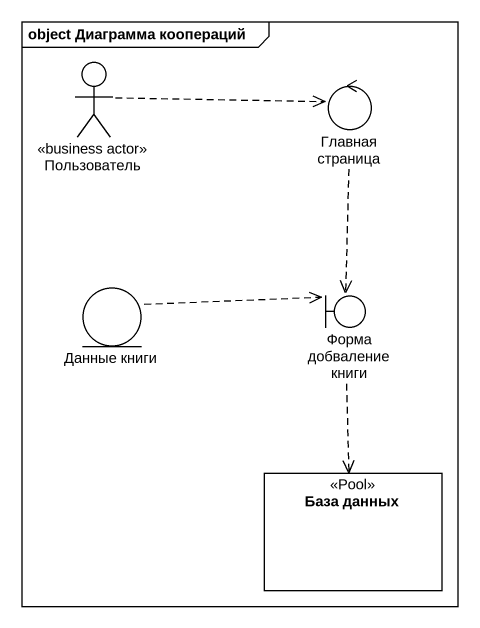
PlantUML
@startuml
mainframe object Диаграмма коопераций
actor Пользователь <<business actor>>
control "Главная страница" as Главная_страница
entity "Данные книги" as Данные_книги
boundary "Форма добваление книги" as Форма_добваление_книги
rectangle "База данных" as База_данных <<Pool>>
Пользователь .right.> Главная_страница
Главная_страница ..> Форма_добваление_книги
Данные_книги .right.> Форма_добваление_книги
Форма_добваление_книги ..> База_данных
@enduml
